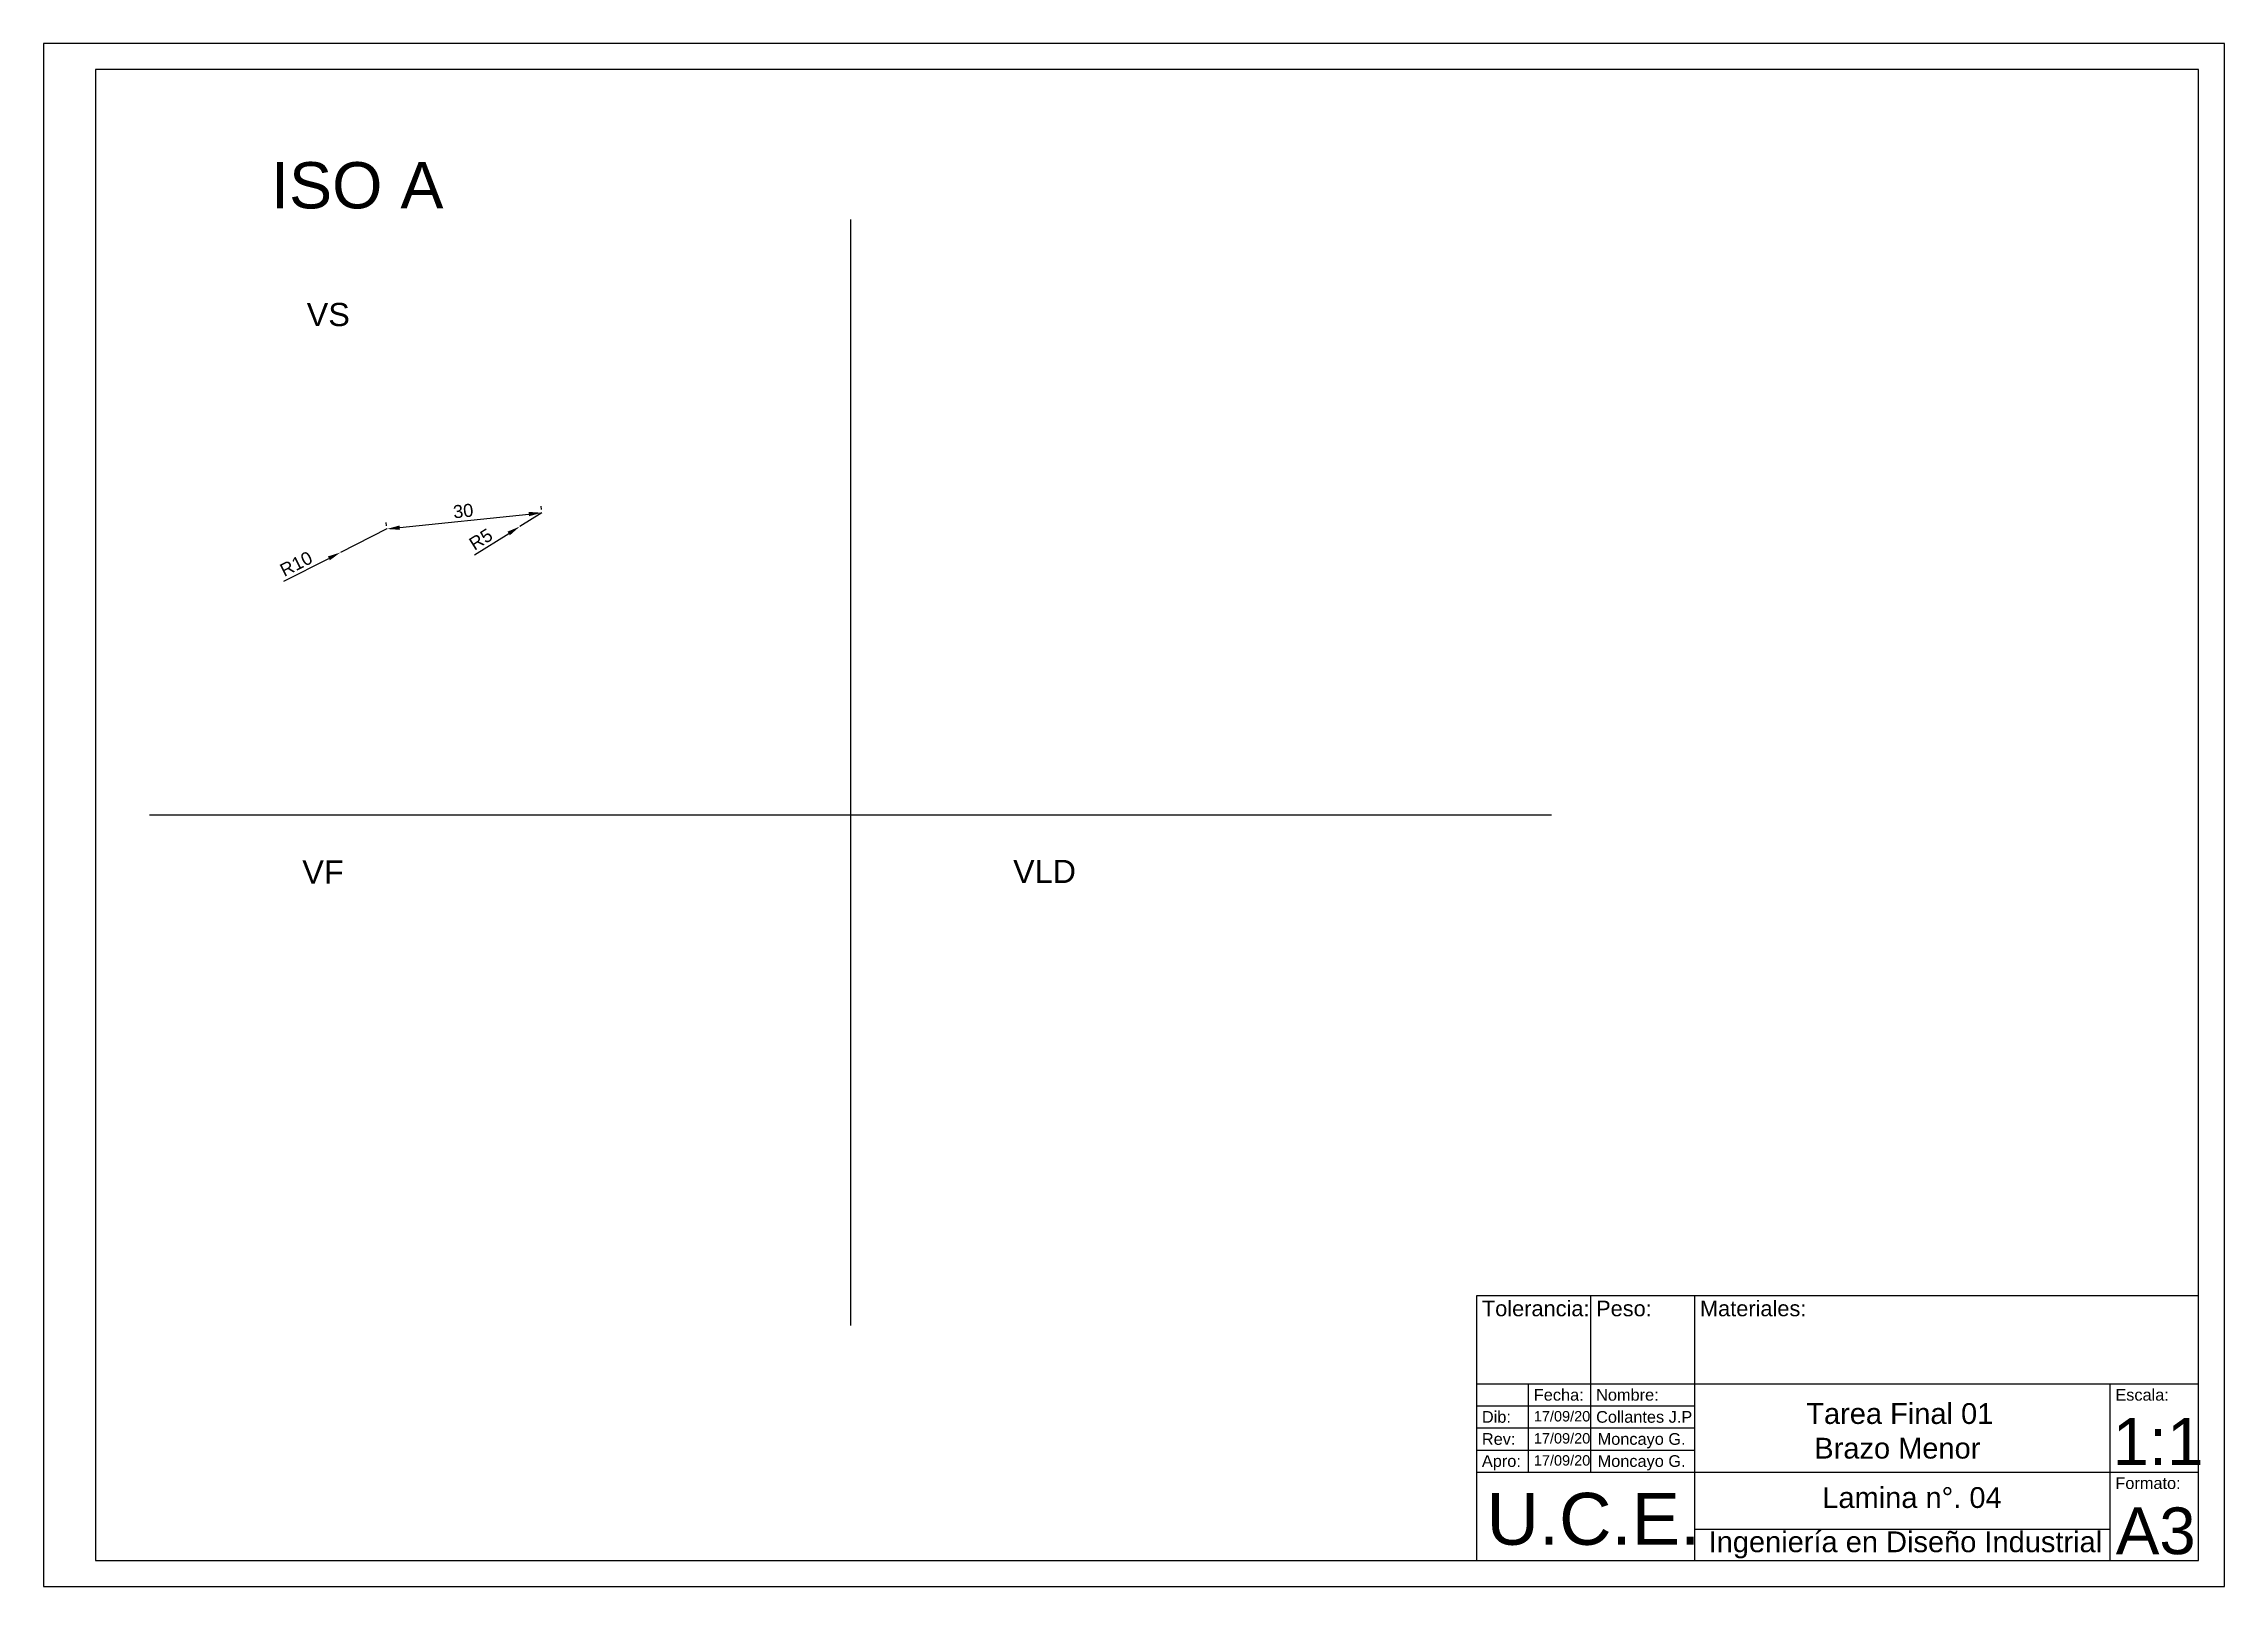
# Paper-space layout 'BrazoMenor' of a CAD drawing. Header units: inches, sheet in millimetres. Extents: x 0 to 420, y 0 to 297.
import ezdxf

# ---------------------------------------------------------------- set-up
doc = ezdxf.new("R2010")
doc.units = ezdxf.units.IN
doc.header["$MEASUREMENT"] = 0
doc.layers.add('Cotas', color=172, linetype='Continuous', lineweight=9)
doc.styles.get("Standard").update_dxf_attribs({"font": 'arial.ttf'})
doc.dimstyles.new('ISO-25', dxfattribs={"dimtxt": 2.5, "dimasz": 2.5, "dimexe": 1.25, "dimexo": 0.625, "dimtad": 1, "dimdec": 3, "dimtxsty": 'Standard', "dimcen": 2.5, "dimadec": 0, "dimazin": 0, "dimtfac": 1, "dimtdec": 3, "dimtmove": 0, "dimatfit": 3, "dimfxl": 1, "dimarcsym": 0})

# ---------------------------------------------------------------- blocks, each defined once
blk = doc.blocks.new('*D51')
at = {"layer": 'Cotas', "color": 0, "lineweight": -2, "transparency": 16777216}
for p, q in [((68.58, 203.82), (93.44, 206.43)), ((95.86, 207.32), (95.8, 207.94)), ((66.03, 204.18), (65.96, 204.8))]:
    blk.add_line(p, q, dxfattribs=at)
at = {"layer": 'Cotas', "color": 0, "transparency": 16777216}
for points in [[(93.4, 206.85), (93.49, 206.02), (95.93, 206.69)], [(68.54, 204.23), (68.62, 203.41), (66.09, 203.56)]]:
    blk.add_solid(points, dxfattribs=at)
at = {"layer": 'Defpoints', "color": 0, "transparency": 16777216}
for p in [(95.93, 206.69), (95.93, 206.69), (66.09, 203.56)]:
    blk.add_point(p, dxfattribs=at)
at = {"layer": 'Cotas', "color": 0, "transparency": 16777216, "insert": (80.81, 207.02), "char_height": 2.5, "attachment_point": 5, "rotation": 6}
blk.add_mtext('30', dxfattribs=at)
blk = doc.blocks.new('*D52')
at = {"layer": 'Cotas', "color": 0, "lineweight": -2, "transparency": 16777216}
for p, q in [((66.09, 203.56), (57.17, 199.04)), ((46.28, 193.52), (54.94, 197.91))]:
    blk.add_line(p, q, dxfattribs=at)
at = {"layer": 'Cotas', "color": 0, "transparency": 16777216}
blk.add_solid([(54.76, 198.28), (55.13, 197.54), (57.17, 199.04)], dxfattribs=at)
at = {"layer": 'Defpoints', "color": 0, "transparency": 16777216}
for p in [(66.09, 203.56), (57.17, 199.04)]:
    blk.add_point(p, dxfattribs=at)
at = {"layer": 'Cotas', "color": 0, "transparency": 16777216, "insert": (48.64, 196.84), "char_height": 2.5, "attachment_point": 5, "rotation": 26.8736}
blk.add_mtext('R10', dxfattribs=at)
blk = doc.blocks.new('*D53')
at = {"layer": 'Cotas', "color": 0, "lineweight": -2, "transparency": 16777216}
for p, q in [((95.93, 206.69), (91.7, 204.03)), ((82.97, 198.56), (89.58, 202.7))]:
    blk.add_line(p, q, dxfattribs=at)
at = {"layer": 'Cotas', "color": 0, "transparency": 16777216}
blk.add_solid([(89.36, 203.06), (89.8, 202.35), (91.7, 204.03)], dxfattribs=at)
at = {"layer": 'Defpoints', "color": 0, "transparency": 16777216}
for p in [(95.93, 206.69), (91.7, 204.03)]:
    blk.add_point(p, dxfattribs=at)
at = {"layer": 'Cotas', "color": 0, "transparency": 16777216, "insert": (84.21, 201.57), "char_height": 2.5, "attachment_point": 5, "rotation": 32.1392}
blk.add_mtext('R5', dxfattribs=at)

psp = doc.layouts.new('BrazoMenor')

# ---------------------------------------------------------------- linework, layer by layer
for p, q in [((420, 297), (0, 297)), ((0, 297), (0, 0)), ((420, 0), (420, 297)), ((415, 292), (10, 292)), ((10, 292), (10, 5)), ((415, 5), (415, 292)), ((155.4061, 263.1407), (155.4061, 50.2395)), ((155.4061, 148.5), (20.4061, 148.5)), ((290.4061, 148.5), (155.4061, 148.5)), ((276, 56), (415, 56)), ((276, 5), (276, 56)), ((298, 22), (298, 56)), ((318, 5), (318, 56)), ((276, 39), (415, 39)), ((286, 22), (286, 39)), ((398, 5), (398, 39)), ((276, 34.75), (318, 34.75)), ((276, 30.5), (318, 30.5)), ((276, 26.25), (318, 26.25)), ((276, 22), (415, 22)), ((318, 11), (398, 11)), ((10, 5), (415, 5)), ((276, 8), (276, 8)), ((276, 8), (276, 8)), ((0, 0), (420, 0))]:
    psp.add_line(p, q)

# ---------------------------------------------------------------- texts
for s, height, p in [('ISO A', 8.91222, (43.8048, 265.2763, 4786.9812)), ('VS', 4.45611, (50.672, 242.6269, 2393.4906)), ('VF', 4.45611, (49.8242, 135.2884, 2393.4906)), ('VLD', 4.45611, (186.7175, 135.4093, 2393.4906))]:
    psp.add_text(s, height=height).set_placement(p)
at = {"attachment_point": 1}
for s, width, insert, char_height in [('Tolerancia:', 22, (277, 55), 3), ('Peso:', 22, (299, 55), 3), ('Materiales:', 22, (319, 55), 3), ('Fecha:', 22, (287, 38), 2.25), ('Nombre:', 22, (299, 38), 2.25), ('Escala:', 22, (399, 38), 2.25), ('Dib:', 22, (277, 33.75), 2.25), ('Collantes J.P', 22, (299, 33.75), 2.25), ('     Tarea Final 01  ^J      Brazo Menor', 78.095234, (331.7079, 35.2712), 4), ('Rev:', 22, (277, 29.5), 2.25), ('1:1', 38.123989, (398.4784, 32.3819), 9), ('Apro:', 22, (277, 25.25), 2.25), ('Formato:', 22, (399, 21), 2.25), ('U.C.E.', 38.123989, (277.9, 18), 10), ('Lamina n°. 04', 78.095234, (342.5631, 19.0972), 4), ('A3', 38.123989, (399.0906, 15.197), 9), ('Ingeniería en Diseño Industrial', 78.095234, (320.6715, 10.579), 4)]:
    psp.add_mtext_dynamic_manual_height_columns(s, width=width, gutter_width=12.5, heights=[0], dxfattribs=dict(at, insert=insert, char_height=char_height))
at = {"ltscale": 0.01, "attachment_point": 1}
for s, insert, char_height in [('17/09/20', (287, 33.75), 2), ('17/09/20', (287, 29.5), 2), ('Moncayo G.', (299.2875, 29.5), 2.25), ('17/09/20', (287, 25.25), 2), ('Moncayo G.', (299.2875, 25.25), 2.25)]:
    psp.add_mtext_dynamic_manual_height_columns(s, width=22, gutter_width=12.5, heights=[0], dxfattribs=dict(at, insert=insert, char_height=char_height))

# ---------------------------------------------------------------- dimensions: what is measured, and where the dimension line sits
at = {"layer": 'Cotas'}
dim = psp.add_aligned_dim(p1=(66.0942, 203.5589), p2=(95.9298, 206.6947), distance=0, dimstyle='ISO-25', override={"dimlfac": -1}, dxfattribs=at)
dim.commit()
dim.dimension.update_dxf_attribs({"geometry": '*D51', "text_midpoint": (80.8132, 207.0187)})
for center, mpoint, picture, middle in [((95.9298, 206.6947), (91.696, 204.0348), '*D53', (85.2183, 199.9652)), ((66.0942, 203.5589), (57.1741, 199.0386), '*D52', (49.4961, 195.1478))]:
    dim = psp.add_radius_dim(center=center, mpoint=mpoint, dimstyle='ISO-25', override={"dimlfac": -1}, dxfattribs=at)
    dim.commit()
    dim.dimension.update_dxf_attribs({"geometry": picture, "text_midpoint": middle})

doc.saveas('drawing.dxf')
